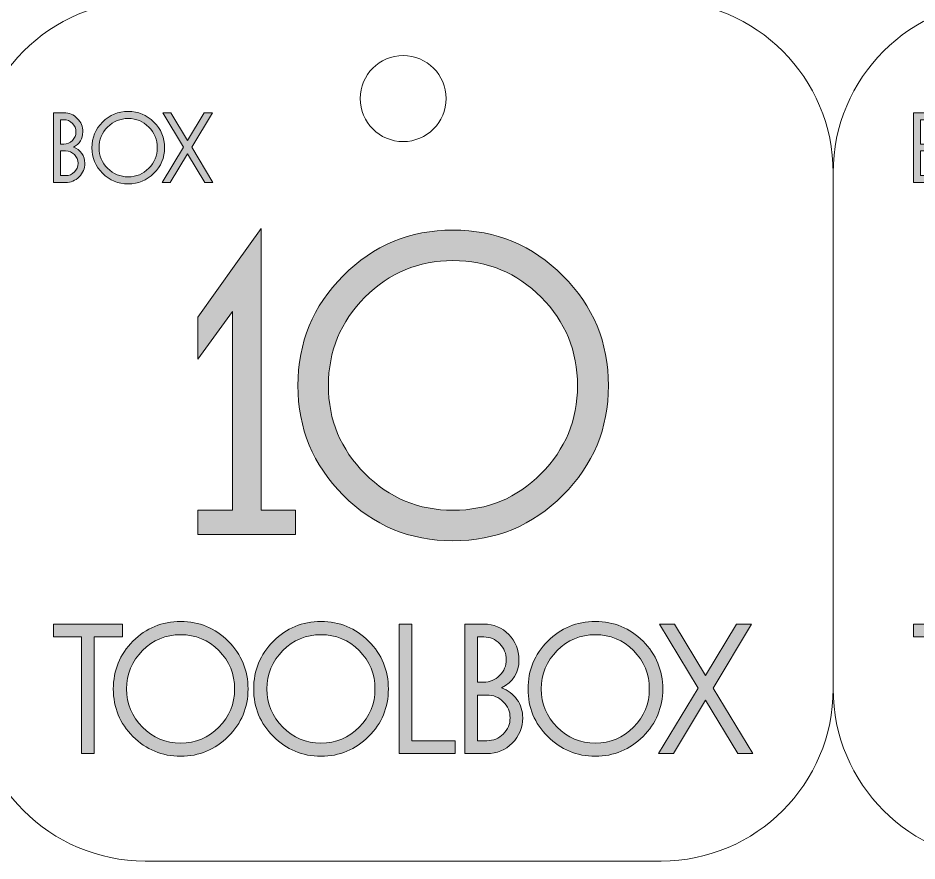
# Model space of a CAD drawing. Header units: inches. Extents: x 30 to 444, y 589 to 771.
# Drawn here: x 132.6 to 184.8, y 671 to 720 of the extents above; entities that cross this region are included whole.
import ezdxf

# ---------------------------------------------------------------- set-up
doc = ezdxf.new("R2010")
doc.units = ezdxf.units.IN
doc.header["$MEASUREMENT"] = 0
doc.layers.add('Default', color=7, linetype='Continuous')

# ---------------------------------------------------------------- blocks, each defined once
blk = doc.blocks.new('block 6')
at = {"layer": 'Default'}
h = blk.add_hatch(color=7, dxfattribs=at)
h.dxf.hatch_style = 2
h.paths.add_polyline_path([(148.713, 691.416), (146.706, 691.416), (146.706, 707.372), (146.7, 707.364), (146.7, 707.786), (145.228, 705.735), (143.036, 702.618), (143.03, 700.182), (145.044, 702.958), (145.044, 691.416), (143.03, 691.416), (143.03, 689.989), (145.044, 689.989), (145.044, 689.985), (146.706, 689.985), (146.706, 689.989), (148.713, 689.989)])
h = blk.add_hatch(color=7, dxfattribs=at)
h.dxf.hatch_style = 2
edge = h.paths.add_edge_path()
edge.add_spline(control_points=[(166.899, 698.645), (166.899, 696.164), (166.017, 694.041), (164.254, 692.277), (162.49, 690.513), (160.358, 689.631), (157.861, 689.631), (155.362, 689.631), (153.235, 690.513), (151.48, 692.277), (149.724, 694.041), (148.847, 696.164), (148.847, 698.645), (148.847, 701.144), (149.724, 703.274), (151.48, 705.038), (153.235, 706.802), (155.362, 707.685), (157.861, 707.685), (160.358, 707.685), (162.49, 706.802), (164.254, 705.038), (166.017, 703.274), (166.899, 701.144), (166.899, 698.645)], knot_values=[0, 0, 0, 0, 1, 1, 1, 2, 2, 2, 3, 3, 3, 4, 4, 4, 5, 5, 5, 6, 6, 6, 7, 7, 7, 8, 8, 8, 8], degree=3, periodic=1)
edge = h.paths.add_edge_path()
edge.add_spline(control_points=[(165.102, 698.645), (165.102, 700.654), (164.397, 702.367), (162.987, 703.785), (161.578, 705.203), (159.869, 705.912), (157.861, 705.912), (155.868, 705.912), (154.164, 705.203), (152.746, 703.785), (151.328, 702.367), (150.619, 700.654), (150.619, 698.645), (150.619, 696.654), (151.328, 694.949), (152.746, 693.531), (154.164, 692.112), (155.868, 691.403), (157.861, 691.403), (159.869, 691.403), (161.578, 692.112), (162.987, 693.531), (164.397, 694.949), (165.102, 696.654), (165.102, 698.645)], knot_values=[0, 0, 0, 0, 1, 1, 1, 2, 2, 2, 3, 3, 3, 4, 4, 4, 5, 5, 5, 6, 6, 6, 7, 7, 7, 8, 8, 8, 8], degree=3, periodic=1)
at = {"layer": 'Default', "lineweight": 0}
blk.add_lwpolyline([(148.713, 691.416), (146.706, 691.416), (146.706, 707.372), (146.7, 707.364), (146.7, 707.786), (145.228, 705.735), (143.036, 702.618), (143.03, 700.182), (145.044, 702.958), (145.044, 691.416), (143.03, 691.416), (143.03, 689.989), (145.044, 689.989), (145.044, 689.985), (146.706, 689.985), (146.706, 689.989), (148.713, 689.989), (148.713, 691.416)], dxfattribs=at)
for points in [[(166.899, 698.645), (166.899, 696.164), (166.017, 694.041), (164.254, 692.277), (162.49, 690.513), (160.358, 689.631), (157.861, 689.631), (155.362, 689.631), (153.235, 690.513), (151.48, 692.277), (149.724, 694.041), (148.847, 696.164), (148.847, 698.645), (148.847, 701.144), (149.724, 703.274), (151.48, 705.038), (153.235, 706.802), (155.362, 707.685), (157.861, 707.685), (160.358, 707.685), (162.49, 706.802), (164.254, 705.038), (166.017, 703.274), (166.899, 701.144), (166.899, 698.645)], [(165.102, 698.645), (165.102, 700.654), (164.397, 702.367), (162.987, 703.785), (161.578, 705.203), (159.869, 705.912), (157.861, 705.912), (155.868, 705.912), (154.164, 705.203), (152.746, 703.785), (151.328, 702.367), (150.619, 700.654), (150.619, 698.645), (150.619, 696.654), (151.328, 694.949), (152.746, 693.531), (154.164, 692.112), (155.868, 691.403), (157.861, 691.403), (159.869, 691.403), (161.578, 692.112), (162.987, 693.531), (164.397, 694.949), (165.102, 696.654), (165.102, 698.645)]]:
    blk.add_open_spline(points, degree=3, knots=[0, 0, 0, 0, 1, 1, 1, 2, 2, 2, 3, 3, 3, 4, 4, 4, 5, 5, 5, 6, 6, 6, 7, 7, 7, 8, 8, 8, 8], dxfattribs=at)
blk = doc.blocks.new('block 26')
at = {"layer": 'Default'}
h = blk.add_hatch(color=7, dxfattribs=at)
h.dxf.hatch_style = 2
edge = h.paths.add_edge_path()
edge.add_spline(control_points=[(141.091, 712.475), (141.091, 711.895), (140.885, 711.399), (140.473, 710.987), (140.061, 710.575), (139.563, 710.369), (138.979, 710.369), (138.396, 710.369), (137.899, 710.575), (137.489, 710.987), (137.078, 711.399), (136.873, 711.895), (136.873, 712.475), (136.873, 713.059), (137.078, 713.557), (137.489, 713.969), (137.899, 714.381), (138.396, 714.587), (138.979, 714.587), (139.563, 714.587), (140.061, 714.381), (140.473, 713.969), (140.885, 713.557), (141.091, 713.059), (141.091, 712.475)], knot_values=[0, 0, 0, 0, 1, 1, 1, 2, 2, 2, 3, 3, 3, 4, 4, 4, 5, 5, 5, 6, 6, 6, 7, 7, 7, 8, 8, 8, 8], degree=3, periodic=1)
edge = h.paths.add_edge_path()
edge.add_spline(control_points=[(140.671, 712.475), (140.671, 712.944), (140.506, 713.345), (140.177, 713.676), (139.848, 714.007), (139.448, 714.173), (138.979, 714.173), (138.514, 714.173), (138.116, 714.007), (137.784, 713.676), (137.453, 713.345), (137.287, 712.944), (137.287, 712.475), (137.287, 712.01), (137.453, 711.611), (137.784, 711.28), (138.116, 710.949), (138.514, 710.783), (138.979, 710.783), (139.448, 710.783), (139.848, 710.949), (140.177, 711.28), (140.506, 711.611), (140.671, 712.01), (140.671, 712.475)], knot_values=[0, 0, 0, 0, 1, 1, 1, 2, 2, 2, 3, 3, 3, 4, 4, 4, 5, 5, 5, 6, 6, 6, 7, 7, 7, 8, 8, 8, 8], degree=3, periodic=1)
h = blk.add_hatch(color=7, dxfattribs=at)
h.dxf.hatch_style = 2
edge = h.paths.add_edge_path()
edge.add_spline(control_points=[(136.458, 711.57), (136.458, 711.262), (136.349, 710.999), (136.13, 710.78), (135.911, 710.561), (135.648, 710.452), (135.341, 710.452), (135.341, 710.452), (134.643, 710.452), (134.643, 710.452), (134.643, 710.452), (134.643, 714.504), (134.643, 714.504), (134.643, 714.504), (135.246, 714.504), (135.246, 714.504), (135.55, 714.504), (135.808, 714.396), (136.021, 714.179), (136.234, 713.962), (136.34, 713.7), (136.34, 713.392), (136.34, 712.986), (136.157, 712.692), (135.79, 712.51), (135.995, 712.436), (136.158, 712.314), (136.278, 712.147), (136.398, 711.979), (136.458, 711.787), (136.458, 711.57)], knot_values=[0, 0, 0, 0, 1, 1, 1, 2, 2, 2, 3, 3, 3, 4, 4, 4, 5, 5, 5, 6, 6, 6, 7, 7, 7, 8, 8, 8, 9, 9, 9, 10, 10, 10, 10], degree=3, periodic=1)
edge = h.paths.add_edge_path()
edge.add_spline(control_points=[(135.944, 713.392), (135.944, 713.585), (135.875, 713.752), (135.737, 713.892), (135.599, 714.032), (135.434, 714.102), (135.243, 714.102), (135.243, 714.102), (135.039, 714.102), (135.039, 714.102), (135.039, 714.102), (135.039, 712.688), (135.039, 712.688), (135.039, 712.688), (135.231, 712.688), (135.231, 712.688), (135.426, 712.688), (135.594, 712.757), (135.734, 712.895), (135.874, 713.033), (135.944, 713.199), (135.944, 713.392)], knot_values=[0, 0, 0, 0, 1, 1, 1, 2, 2, 2, 3, 3, 3, 4, 4, 4, 5, 5, 5, 6, 6, 6, 7, 7, 7, 7], degree=3, periodic=1)
edge = h.paths.add_edge_path()
edge.add_spline(control_points=[(136.062, 711.57), (136.062, 711.767), (135.991, 711.936), (135.85, 712.076), (135.708, 712.216), (135.537, 712.286), (135.338, 712.286), (135.338, 712.286), (135.039, 712.286), (135.039, 712.286), (135.039, 712.286), (135.039, 710.854), (135.039, 710.854), (135.039, 710.854), (135.338, 710.854), (135.338, 710.854), (135.537, 710.854), (135.708, 710.924), (135.85, 711.064), (135.991, 711.204), (136.062, 711.373), (136.062, 711.57)], knot_values=[0, 0, 0, 0, 1, 1, 1, 2, 2, 2, 3, 3, 3, 4, 4, 4, 5, 5, 5, 6, 6, 6, 7, 7, 7, 7], degree=3, periodic=1)
h = blk.add_hatch(color=7, dxfattribs=at)
h.dxf.hatch_style = 2
h.paths.add_polyline_path([(143.907, 710.452), (143.437, 710.452), (142.434, 712.122), (141.425, 710.452), (140.955, 710.452), (142.2, 712.499), (140.988, 714.504), (141.458, 714.504), (142.431, 712.894), (143.404, 714.504), (143.874, 714.504), (142.669, 712.499)])
at = {"layer": 'Default', "color": 7, "lineweight": 5}
blk.add_lwpolyline([(143.907, 710.452), (143.437, 710.452), (142.434, 712.122), (141.425, 710.452), (140.955, 710.452), (142.2, 712.499), (140.988, 714.504), (141.458, 714.504), (142.431, 712.894), (143.404, 714.504), (143.874, 714.504), (142.669, 712.499), (143.907, 710.452)], dxfattribs=at)
for points, knots in [([(141.091, 712.475), (141.091, 711.895), (140.885, 711.399), (140.473, 710.987), (140.061, 710.575), (139.563, 710.369), (138.979, 710.369), (138.396, 710.369), (137.899, 710.575), (137.489, 710.987), (137.078, 711.399), (136.873, 711.895), (136.873, 712.475), (136.873, 713.059), (137.078, 713.557), (137.489, 713.969), (137.899, 714.381), (138.396, 714.587), (138.979, 714.587), (139.563, 714.587), (140.061, 714.381), (140.473, 713.969), (140.885, 713.557), (141.091, 713.059), (141.091, 712.475)], [0, 0, 0, 0, 1, 1, 1, 2, 2, 2, 3, 3, 3, 4, 4, 4, 5, 5, 5, 6, 6, 6, 7, 7, 7, 8, 8, 8, 8]), ([(136.458, 711.57), (136.458, 711.262), (136.349, 710.999), (136.13, 710.78), (135.911, 710.561), (135.648, 710.452), (135.341, 710.452), (135.341, 710.452), (134.643, 710.452), (134.643, 710.452), (134.643, 710.452), (134.643, 714.504), (134.643, 714.504), (134.643, 714.504), (135.246, 714.504), (135.246, 714.504), (135.55, 714.504), (135.808, 714.396), (136.021, 714.179), (136.234, 713.962), (136.34, 713.7), (136.34, 713.392), (136.34, 712.986), (136.157, 712.692), (135.79, 712.51), (135.995, 712.436), (136.158, 712.314), (136.278, 712.147), (136.398, 711.979), (136.458, 711.787), (136.458, 711.57)], [0, 0, 0, 0, 1, 1, 1, 2, 2, 2, 3, 3, 3, 4, 4, 4, 5, 5, 5, 6, 6, 6, 7, 7, 7, 8, 8, 8, 9, 9, 9, 10, 10, 10, 10]), ([(135.944, 713.392), (135.944, 713.585), (135.875, 713.752), (135.737, 713.892), (135.599, 714.032), (135.434, 714.102), (135.243, 714.102), (135.243, 714.102), (135.039, 714.102), (135.039, 714.102), (135.039, 714.102), (135.039, 712.688), (135.039, 712.688), (135.039, 712.688), (135.231, 712.688), (135.231, 712.688), (135.426, 712.688), (135.594, 712.757), (135.734, 712.895), (135.874, 713.033), (135.944, 713.199), (135.944, 713.392)], [0, 0, 0, 0, 1, 1, 1, 2, 2, 2, 3, 3, 3, 4, 4, 4, 5, 5, 5, 6, 6, 6, 7, 7, 7, 7]), ([(140.671, 712.475), (140.671, 712.944), (140.506, 713.345), (140.177, 713.676), (139.848, 714.007), (139.448, 714.173), (138.979, 714.173), (138.514, 714.173), (138.116, 714.007), (137.784, 713.676), (137.453, 713.345), (137.287, 712.944), (137.287, 712.475), (137.287, 712.01), (137.453, 711.611), (137.784, 711.28), (138.116, 710.949), (138.514, 710.783), (138.979, 710.783), (139.448, 710.783), (139.848, 710.949), (140.177, 711.28), (140.506, 711.611), (140.671, 712.01), (140.671, 712.475)], [0, 0, 0, 0, 1, 1, 1, 2, 2, 2, 3, 3, 3, 4, 4, 4, 5, 5, 5, 6, 6, 6, 7, 7, 7, 8, 8, 8, 8]), ([(136.062, 711.57), (136.062, 711.767), (135.991, 711.936), (135.85, 712.076), (135.708, 712.216), (135.537, 712.286), (135.338, 712.286), (135.338, 712.286), (135.039, 712.286), (135.039, 712.286), (135.039, 712.286), (135.039, 710.854), (135.039, 710.854), (135.039, 710.854), (135.338, 710.854), (135.338, 710.854), (135.537, 710.854), (135.708, 710.924), (135.85, 711.064), (135.991, 711.204), (136.062, 711.373), (136.062, 711.57)], [0, 0, 0, 0, 1, 1, 1, 2, 2, 2, 3, 3, 3, 4, 4, 4, 5, 5, 5, 6, 6, 6, 7, 7, 7, 7])]:
    blk.add_open_spline(points, degree=3, knots=knots, dxfattribs=at)
blk = doc.blocks.new('block 27')
at = {"layer": 'Default', "color": 240, "lineweight": 9}
blk.add_open_spline([(139.965, 671.016), (139.965, 671.016), (169.965, 671.016), (169.965, 671.016), (175.487, 671.016), (179.965, 675.493), (179.965, 681.016), (179.965, 681.016), (179.965, 711.016), (179.965, 711.016), (179.965, 716.539), (175.487, 721.016), (169.965, 721.016), (169.965, 721.016), (139.965, 721.016), (139.965, 721.016), (134.442, 721.016), (129.965, 716.539), (129.965, 711.016), (129.965, 711.016), (129.965, 681.016), (129.965, 681.016), (129.965, 675.493), (134.442, 671.016), (139.965, 671.016)], degree=3, knots=[0, 0, 0, 0, 1, 1, 1, 2, 2, 2, 3, 3, 3, 4, 4, 4, 5, 5, 5, 6, 6, 6, 7, 7, 7, 8, 8, 8, 8], dxfattribs=at)
blk = doc.blocks.new('block 28')
at = {"layer": 'Default', "color": 240, "lineweight": 9}
blk.add_open_spline([(152.465, 715.333), (152.465, 716.713), (153.584, 717.833), (154.965, 717.833), (156.345, 717.833), (157.465, 716.713), (157.465, 715.333), (157.465, 713.952), (156.345, 712.833), (154.965, 712.833), (153.584, 712.833), (152.465, 713.952), (152.465, 715.333), (152.465, 715.333), (152.465, 715.333), (152.465, 715.333)], degree=3, knots=[0, 0, 0, 0, 1, 1, 1, 2, 2, 2, 3, 3, 3, 4, 4, 4, 5, 5, 5, 5], dxfattribs=at)
blk = doc.blocks.new('block 29')
at = {"layer": 'Default'}
h = blk.add_hatch(color=7, dxfattribs=at)
h.dxf.hatch_style = 2
h.paths.add_polyline_path([(138.641, 684.037), (137.004, 684.037), (137.004, 677.259), (136.268, 677.259), (136.268, 684.037), (134.643, 684.037), (134.643, 684.784), (138.641, 684.784)])
h = blk.add_hatch(color=7, dxfattribs=at)
h.dxf.hatch_style = 2
edge = h.paths.add_edge_path()
edge.add_spline(control_points=[(145.946, 681.016), (145.946, 679.94), (145.563, 679.019), (144.798, 678.253), (144.033, 677.488), (143.108, 677.105), (142.024, 677.105), (140.941, 677.105), (140.017, 677.488), (139.256, 678.253), (138.494, 679.019), (138.114, 679.94), (138.114, 681.016), (138.114, 682.1), (138.494, 683.024), (139.256, 683.79), (140.017, 684.555), (140.941, 684.938), (142.024, 684.938), (143.108, 684.938), (144.033, 684.555), (144.798, 683.79), (145.563, 683.024), (145.946, 682.1), (145.946, 681.016)], knot_values=[0, 0, 0, 0, 1, 1, 1, 2, 2, 2, 3, 3, 3, 4, 4, 4, 5, 5, 5, 6, 6, 6, 7, 7, 7, 8, 8, 8, 8], degree=3, periodic=1)
edge = h.paths.add_edge_path()
edge.add_spline(control_points=[(145.166, 681.016), (145.166, 681.888), (144.86, 682.631), (144.249, 683.246), (143.637, 683.861), (142.896, 684.169), (142.024, 684.169), (141.16, 684.169), (140.421, 683.861), (139.805, 683.246), (139.19, 682.631), (138.883, 681.888), (138.883, 681.016), (138.883, 680.152), (139.19, 679.412), (139.805, 678.797), (140.421, 678.182), (141.16, 677.874), (142.024, 677.874), (142.896, 677.874), (143.637, 678.182), (144.249, 678.797), (144.86, 679.412), (145.166, 680.152), (145.166, 681.016)], knot_values=[0, 0, 0, 0, 1, 1, 1, 2, 2, 2, 3, 3, 3, 4, 4, 4, 5, 5, 5, 6, 6, 6, 7, 7, 7, 8, 8, 8, 8], degree=3, periodic=1)
h = blk.add_hatch(color=7, dxfattribs=at)
h.dxf.hatch_style = 2
edge = h.paths.add_edge_path()
edge.add_spline(control_points=[(154.107, 681.016), (154.107, 679.94), (153.725, 679.019), (152.959, 678.253), (152.194, 677.488), (151.269, 677.105), (150.186, 677.105), (149.102, 677.105), (148.179, 677.488), (147.418, 678.253), (146.656, 679.019), (146.275, 679.94), (146.275, 681.016), (146.275, 682.1), (146.656, 683.024), (147.418, 683.79), (148.179, 684.555), (149.102, 684.938), (150.186, 684.938), (151.269, 684.938), (152.194, 684.555), (152.959, 683.79), (153.725, 683.024), (154.107, 682.1), (154.107, 681.016)], knot_values=[0, 0, 0, 0, 1, 1, 1, 2, 2, 2, 3, 3, 3, 4, 4, 4, 5, 5, 5, 6, 6, 6, 7, 7, 7, 8, 8, 8, 8], degree=3, periodic=1)
edge = h.paths.add_edge_path()
edge.add_spline(control_points=[(153.327, 681.016), (153.327, 681.888), (153.022, 682.631), (152.41, 683.246), (151.799, 683.861), (151.057, 684.169), (150.186, 684.169), (149.321, 684.169), (148.582, 683.861), (147.967, 683.246), (147.352, 682.631), (147.044, 681.888), (147.044, 681.016), (147.044, 680.152), (147.352, 679.412), (147.967, 678.797), (148.582, 678.182), (149.321, 677.874), (150.186, 677.874), (151.057, 677.874), (151.799, 678.182), (152.41, 678.797), (153.022, 679.412), (153.327, 680.152), (153.327, 681.016)], knot_values=[0, 0, 0, 0, 1, 1, 1, 2, 2, 2, 3, 3, 3, 4, 4, 4, 5, 5, 5, 6, 6, 6, 7, 7, 7, 8, 8, 8, 8], degree=3, periodic=1)
h = blk.add_hatch(color=7, dxfattribs=at)
h.dxf.hatch_style = 2
h.paths.add_polyline_path([(157.996, 677.259), (154.733, 677.259), (154.733, 684.784), (155.469, 684.784), (155.469, 678.006), (157.996, 678.006)])
h = blk.add_hatch(color=7, dxfattribs=at)
h.dxf.hatch_style = 2
edge = h.paths.add_edge_path()
edge.add_spline(control_points=[(161.917, 679.335), (161.917, 678.764), (161.714, 678.275), (161.308, 677.869), (160.901, 677.463), (160.413, 677.259), (159.842, 677.259), (159.842, 677.259), (158.545, 677.259), (158.545, 677.259), (158.545, 677.259), (158.545, 684.784), (158.545, 684.784), (158.545, 684.784), (159.665, 684.784), (159.665, 684.784), (160.23, 684.784), (160.709, 684.583), (161.105, 684.18), (161.5, 683.777), (161.698, 683.29), (161.698, 682.719), (161.698, 681.965), (161.357, 681.419), (160.676, 681.082), (161.057, 680.943), (161.359, 680.718), (161.583, 680.406), (161.806, 680.095), (161.917, 679.738), (161.917, 679.335)], knot_values=[0, 0, 0, 0, 1, 1, 1, 2, 2, 2, 3, 3, 3, 4, 4, 4, 5, 5, 5, 6, 6, 6, 7, 7, 7, 8, 8, 8, 9, 9, 9, 10, 10, 10, 10], degree=3, periodic=1)
edge = h.paths.add_edge_path()
edge.add_spline(control_points=[(160.962, 682.719), (160.962, 683.078), (160.834, 683.387), (160.578, 683.647), (160.322, 683.907), (160.016, 684.037), (159.66, 684.037), (159.66, 684.037), (159.281, 684.037), (159.281, 684.037), (159.281, 684.037), (159.281, 681.412), (159.281, 681.412), (159.281, 681.412), (159.637, 681.412), (159.637, 681.412), (160.001, 681.412), (160.313, 681.54), (160.572, 681.796), (160.832, 682.052), (160.962, 682.36), (160.962, 682.719)], knot_values=[0, 0, 0, 0, 1, 1, 1, 2, 2, 2, 3, 3, 3, 4, 4, 4, 5, 5, 5, 6, 6, 6, 7, 7, 7, 7], degree=3, periodic=1)
edge = h.paths.add_edge_path()
edge.add_spline(control_points=[(161.182, 679.335), (161.182, 679.702), (161.05, 680.014), (160.787, 680.275), (160.524, 680.534), (160.207, 680.665), (159.837, 680.665), (159.837, 680.665), (159.281, 680.665), (159.281, 680.665), (159.281, 680.665), (159.281, 678.006), (159.281, 678.006), (159.281, 678.006), (159.837, 678.006), (159.837, 678.006), (160.207, 678.006), (160.524, 678.136), (160.787, 678.396), (161.05, 678.656), (161.182, 678.969), (161.182, 679.335)], knot_values=[0, 0, 0, 0, 1, 1, 1, 2, 2, 2, 3, 3, 3, 4, 4, 4, 5, 5, 5, 6, 6, 6, 7, 7, 7, 7], degree=3, periodic=1)
h = blk.add_hatch(color=7, dxfattribs=at)
h.dxf.hatch_style = 2
edge = h.paths.add_edge_path()
edge.add_spline(control_points=[(170.057, 681.016), (170.057, 679.94), (169.675, 679.019), (168.909, 678.253), (168.144, 677.488), (167.219, 677.105), (166.136, 677.105), (165.052, 677.105), (164.129, 677.488), (163.368, 678.253), (162.606, 679.019), (162.225, 679.94), (162.225, 681.016), (162.225, 682.1), (162.606, 683.024), (163.368, 683.79), (164.129, 684.555), (165.052, 684.938), (166.136, 684.938), (167.219, 684.938), (168.144, 684.555), (168.909, 683.79), (169.675, 683.024), (170.057, 682.1), (170.057, 681.016)], knot_values=[0, 0, 0, 0, 1, 1, 1, 2, 2, 2, 3, 3, 3, 4, 4, 4, 5, 5, 5, 6, 6, 6, 7, 7, 7, 8, 8, 8, 8], degree=3, periodic=1)
edge = h.paths.add_edge_path()
edge.add_spline(control_points=[(169.277, 681.016), (169.277, 681.888), (168.972, 682.631), (168.36, 683.246), (167.749, 683.861), (167.007, 684.169), (166.136, 684.169), (165.271, 684.169), (164.532, 683.861), (163.917, 683.246), (163.302, 682.631), (162.994, 681.888), (162.994, 681.016), (162.994, 680.152), (163.302, 679.412), (163.917, 678.797), (164.532, 678.182), (165.271, 677.874), (166.136, 677.874), (167.007, 677.874), (167.749, 678.182), (168.36, 678.797), (168.972, 679.412), (169.277, 680.152), (169.277, 681.016)], knot_values=[0, 0, 0, 0, 1, 1, 1, 2, 2, 2, 3, 3, 3, 4, 4, 4, 5, 5, 5, 6, 6, 6, 7, 7, 7, 8, 8, 8, 8], degree=3, periodic=1)
h = blk.add_hatch(color=7, dxfattribs=at)
h.dxf.hatch_style = 2
h.paths.add_polyline_path([(175.287, 677.259), (174.414, 677.259), (172.552, 680.36), (170.677, 677.259), (169.805, 677.259), (172.116, 681.061), (169.866, 684.784), (170.739, 684.784), (172.546, 681.794), (174.353, 684.784), (175.225, 684.784), (172.988, 681.061)])
at = {"layer": 'Default', "color": 7, "lineweight": 5}
for points in [[(138.641, 684.037), (137.004, 684.037), (137.004, 677.259), (136.268, 677.259), (136.268, 684.037), (134.643, 684.037), (134.643, 684.784), (138.641, 684.784), (138.641, 684.037)], [(157.996, 677.259), (154.733, 677.259), (154.733, 684.784), (155.469, 684.784), (155.469, 678.006), (157.996, 678.006), (157.996, 677.259)], [(175.287, 677.259), (174.414, 677.259), (172.552, 680.36), (170.677, 677.259), (169.805, 677.259), (172.116, 681.061), (169.866, 684.784), (170.739, 684.784), (172.546, 681.794), (174.353, 684.784), (175.225, 684.784), (172.988, 681.061), (175.287, 677.259)]]:
    blk.add_lwpolyline(points, dxfattribs=at)
for points, knots in [([(145.946, 681.016), (145.946, 679.94), (145.563, 679.019), (144.798, 678.253), (144.033, 677.488), (143.108, 677.105), (142.024, 677.105), (140.941, 677.105), (140.017, 677.488), (139.256, 678.253), (138.494, 679.019), (138.114, 679.94), (138.114, 681.016), (138.114, 682.1), (138.494, 683.024), (139.256, 683.79), (140.017, 684.555), (140.941, 684.938), (142.024, 684.938), (143.108, 684.938), (144.033, 684.555), (144.798, 683.79), (145.563, 683.024), (145.946, 682.1), (145.946, 681.016)], [0, 0, 0, 0, 1, 1, 1, 2, 2, 2, 3, 3, 3, 4, 4, 4, 5, 5, 5, 6, 6, 6, 7, 7, 7, 8, 8, 8, 8]), ([(154.107, 681.016), (154.107, 679.94), (153.725, 679.019), (152.959, 678.253), (152.194, 677.488), (151.269, 677.105), (150.186, 677.105), (149.102, 677.105), (148.179, 677.488), (147.418, 678.253), (146.656, 679.019), (146.275, 679.94), (146.275, 681.016), (146.275, 682.1), (146.656, 683.024), (147.418, 683.79), (148.179, 684.555), (149.102, 684.938), (150.186, 684.938), (151.269, 684.938), (152.194, 684.555), (152.959, 683.79), (153.725, 683.024), (154.107, 682.1), (154.107, 681.016)], [0, 0, 0, 0, 1, 1, 1, 2, 2, 2, 3, 3, 3, 4, 4, 4, 5, 5, 5, 6, 6, 6, 7, 7, 7, 8, 8, 8, 8]), ([(161.917, 679.335), (161.917, 678.764), (161.714, 678.275), (161.308, 677.869), (160.901, 677.463), (160.413, 677.259), (159.842, 677.259), (159.842, 677.259), (158.545, 677.259), (158.545, 677.259), (158.545, 677.259), (158.545, 684.784), (158.545, 684.784), (158.545, 684.784), (159.665, 684.784), (159.665, 684.784), (160.23, 684.784), (160.709, 684.583), (161.105, 684.18), (161.5, 683.777), (161.698, 683.29), (161.698, 682.719), (161.698, 681.965), (161.357, 681.419), (160.676, 681.082), (161.057, 680.943), (161.359, 680.718), (161.583, 680.406), (161.806, 680.095), (161.917, 679.738), (161.917, 679.335)], [0, 0, 0, 0, 1, 1, 1, 2, 2, 2, 3, 3, 3, 4, 4, 4, 5, 5, 5, 6, 6, 6, 7, 7, 7, 8, 8, 8, 9, 9, 9, 10, 10, 10, 10]), ([(170.057, 681.016), (170.057, 679.94), (169.675, 679.019), (168.909, 678.253), (168.144, 677.488), (167.219, 677.105), (166.136, 677.105), (165.052, 677.105), (164.129, 677.488), (163.368, 678.253), (162.606, 679.019), (162.225, 679.94), (162.225, 681.016), (162.225, 682.1), (162.606, 683.024), (163.368, 683.79), (164.129, 684.555), (165.052, 684.938), (166.136, 684.938), (167.219, 684.938), (168.144, 684.555), (168.909, 683.79), (169.675, 683.024), (170.057, 682.1), (170.057, 681.016)], [0, 0, 0, 0, 1, 1, 1, 2, 2, 2, 3, 3, 3, 4, 4, 4, 5, 5, 5, 6, 6, 6, 7, 7, 7, 8, 8, 8, 8]), ([(145.166, 681.016), (145.166, 681.888), (144.86, 682.631), (144.249, 683.246), (143.637, 683.861), (142.896, 684.169), (142.024, 684.169), (141.16, 684.169), (140.421, 683.861), (139.805, 683.246), (139.19, 682.631), (138.883, 681.888), (138.883, 681.016), (138.883, 680.152), (139.19, 679.412), (139.805, 678.797), (140.421, 678.182), (141.16, 677.874), (142.024, 677.874), (142.896, 677.874), (143.637, 678.182), (144.249, 678.797), (144.86, 679.412), (145.166, 680.152), (145.166, 681.016)], [0, 0, 0, 0, 1, 1, 1, 2, 2, 2, 3, 3, 3, 4, 4, 4, 5, 5, 5, 6, 6, 6, 7, 7, 7, 8, 8, 8, 8]), ([(153.327, 681.016), (153.327, 681.888), (153.022, 682.631), (152.41, 683.246), (151.799, 683.861), (151.057, 684.169), (150.186, 684.169), (149.321, 684.169), (148.582, 683.861), (147.967, 683.246), (147.352, 682.631), (147.044, 681.888), (147.044, 681.016), (147.044, 680.152), (147.352, 679.412), (147.967, 678.797), (148.582, 678.182), (149.321, 677.874), (150.186, 677.874), (151.057, 677.874), (151.799, 678.182), (152.41, 678.797), (153.022, 679.412), (153.327, 680.152), (153.327, 681.016)], [0, 0, 0, 0, 1, 1, 1, 2, 2, 2, 3, 3, 3, 4, 4, 4, 5, 5, 5, 6, 6, 6, 7, 7, 7, 8, 8, 8, 8]), ([(160.962, 682.719), (160.962, 683.078), (160.834, 683.387), (160.578, 683.647), (160.322, 683.907), (160.016, 684.037), (159.66, 684.037), (159.66, 684.037), (159.281, 684.037), (159.281, 684.037), (159.281, 684.037), (159.281, 681.412), (159.281, 681.412), (159.281, 681.412), (159.637, 681.412), (159.637, 681.412), (160.001, 681.412), (160.313, 681.54), (160.572, 681.796), (160.832, 682.052), (160.962, 682.36), (160.962, 682.719)], [0, 0, 0, 0, 1, 1, 1, 2, 2, 2, 3, 3, 3, 4, 4, 4, 5, 5, 5, 6, 6, 6, 7, 7, 7, 7]), ([(169.277, 681.016), (169.277, 681.888), (168.972, 682.631), (168.36, 683.246), (167.749, 683.861), (167.007, 684.169), (166.136, 684.169), (165.271, 684.169), (164.532, 683.861), (163.917, 683.246), (163.302, 682.631), (162.994, 681.888), (162.994, 681.016), (162.994, 680.152), (163.302, 679.412), (163.917, 678.797), (164.532, 678.182), (165.271, 677.874), (166.136, 677.874), (167.007, 677.874), (167.749, 678.182), (168.36, 678.797), (168.972, 679.412), (169.277, 680.152), (169.277, 681.016)], [0, 0, 0, 0, 1, 1, 1, 2, 2, 2, 3, 3, 3, 4, 4, 4, 5, 5, 5, 6, 6, 6, 7, 7, 7, 8, 8, 8, 8]), ([(161.182, 679.335), (161.182, 679.702), (161.05, 680.014), (160.787, 680.275), (160.524, 680.534), (160.207, 680.665), (159.837, 680.665), (159.837, 680.665), (159.281, 680.665), (159.281, 680.665), (159.281, 680.665), (159.281, 678.006), (159.281, 678.006), (159.281, 678.006), (159.837, 678.006), (159.837, 678.006), (160.207, 678.006), (160.524, 678.136), (160.787, 678.396), (161.05, 678.656), (161.182, 678.969), (161.182, 679.335)], [0, 0, 0, 0, 1, 1, 1, 2, 2, 2, 3, 3, 3, 4, 4, 4, 5, 5, 5, 6, 6, 6, 7, 7, 7, 7])]:
    blk.add_open_spline(points, degree=3, knots=knots, dxfattribs=at)
blk = doc.blocks.new('block 31')
at = {"layer": 'Default'}
h = blk.add_hatch(color=7, dxfattribs=at)
h.dxf.hatch_style = 2
h.paths.add_polyline_path([(203.689, 691.416), (201.681, 691.416), (201.681, 707.372), (201.675, 707.364), (201.675, 707.786), (200.203, 705.735), (198.011, 702.618), (198.005, 700.182), (200.019, 702.958), (200.019, 691.416), (198.005, 691.416), (198.005, 689.989), (200.019, 689.989), (200.019, 689.985), (201.681, 689.985), (201.681, 689.989), (203.689, 689.989)])
h = blk.add_hatch(color=7, dxfattribs=at)
h.dxf.hatch_style = 2
h.paths.add_polyline_path([(211.924, 691.416), (209.917, 691.416), (209.917, 707.372), (209.911, 707.364), (209.911, 707.786), (208.439, 705.735), (206.247, 702.618), (206.241, 700.182), (208.255, 702.958), (208.255, 691.416), (206.241, 691.416), (206.241, 689.989), (208.255, 689.989), (208.255, 689.985), (209.917, 689.985), (209.917, 689.989), (211.924, 689.989)])
at = {"layer": 'Default', "lineweight": 0}
for points in [[(203.689, 691.416), (201.681, 691.416), (201.681, 707.372), (201.675, 707.364), (201.675, 707.786), (200.203, 705.735), (198.011, 702.618), (198.005, 700.182), (200.019, 702.958), (200.019, 691.416), (198.005, 691.416), (198.005, 689.989), (200.019, 689.989), (200.019, 689.985), (201.681, 689.985), (201.681, 689.989), (203.689, 689.989), (203.689, 691.416)], [(211.924, 691.416), (209.917, 691.416), (209.917, 707.372), (209.911, 707.364), (209.911, 707.786), (208.439, 705.735), (206.247, 702.618), (206.241, 700.182), (208.255, 702.958), (208.255, 691.416), (206.241, 691.416), (206.241, 689.989), (208.255, 689.989), (208.255, 689.985), (209.917, 689.985), (209.917, 689.989), (211.924, 689.989), (211.924, 691.416)]]:
    blk.add_lwpolyline(points, dxfattribs=at)
blk = doc.blocks.new('block 32')
at = {"layer": 'Default'}
h = blk.add_hatch(color=7, dxfattribs=at)
h.dxf.hatch_style = 2
edge = h.paths.add_edge_path()
edge.add_spline(control_points=[(191.091, 712.475), (191.091, 711.895), (190.885, 711.399), (190.473, 710.987), (190.061, 710.575), (189.563, 710.369), (188.979, 710.369), (188.396, 710.369), (187.899, 710.575), (187.489, 710.987), (187.078, 711.399), (186.873, 711.895), (186.873, 712.475), (186.873, 713.059), (187.078, 713.557), (187.489, 713.969), (187.899, 714.381), (188.396, 714.587), (188.979, 714.587), (189.563, 714.587), (190.061, 714.381), (190.473, 713.969), (190.885, 713.557), (191.091, 713.059), (191.091, 712.475)], knot_values=[0, 0, 0, 0, 1, 1, 1, 2, 2, 2, 3, 3, 3, 4, 4, 4, 5, 5, 5, 6, 6, 6, 7, 7, 7, 8, 8, 8, 8], degree=3, periodic=1)
edge = h.paths.add_edge_path()
edge.add_spline(control_points=[(190.671, 712.475), (190.671, 712.944), (190.506, 713.345), (190.177, 713.676), (189.848, 714.007), (189.448, 714.173), (188.979, 714.173), (188.514, 714.173), (188.116, 714.007), (187.784, 713.676), (187.453, 713.345), (187.287, 712.944), (187.287, 712.475), (187.287, 712.01), (187.453, 711.611), (187.784, 711.28), (188.116, 710.949), (188.514, 710.783), (188.979, 710.783), (189.448, 710.783), (189.848, 710.949), (190.177, 711.28), (190.506, 711.611), (190.671, 712.01), (190.671, 712.475)], knot_values=[0, 0, 0, 0, 1, 1, 1, 2, 2, 2, 3, 3, 3, 4, 4, 4, 5, 5, 5, 6, 6, 6, 7, 7, 7, 8, 8, 8, 8], degree=3, periodic=1)
h = blk.add_hatch(color=7, dxfattribs=at)
h.dxf.hatch_style = 2
edge = h.paths.add_edge_path()
edge.add_spline(control_points=[(186.458, 711.57), (186.458, 711.262), (186.349, 710.999), (186.13, 710.78), (185.911, 710.561), (185.648, 710.452), (185.341, 710.452), (185.341, 710.452), (184.643, 710.452), (184.643, 710.452), (184.643, 710.452), (184.643, 714.504), (184.643, 714.504), (184.643, 714.504), (185.246, 714.504), (185.246, 714.504), (185.55, 714.504), (185.808, 714.396), (186.021, 714.179), (186.234, 713.962), (186.34, 713.7), (186.34, 713.392), (186.34, 712.986), (186.157, 712.692), (185.79, 712.51), (185.995, 712.436), (186.158, 712.314), (186.278, 712.147), (186.398, 711.979), (186.458, 711.787), (186.458, 711.57)], knot_values=[0, 0, 0, 0, 1, 1, 1, 2, 2, 2, 3, 3, 3, 4, 4, 4, 5, 5, 5, 6, 6, 6, 7, 7, 7, 8, 8, 8, 9, 9, 9, 10, 10, 10, 10], degree=3, periodic=1)
edge = h.paths.add_edge_path()
edge.add_spline(control_points=[(185.944, 713.392), (185.944, 713.585), (185.875, 713.752), (185.737, 713.892), (185.599, 714.032), (185.434, 714.102), (185.243, 714.102), (185.243, 714.102), (185.039, 714.102), (185.039, 714.102), (185.039, 714.102), (185.039, 712.688), (185.039, 712.688), (185.039, 712.688), (185.231, 712.688), (185.231, 712.688), (185.426, 712.688), (185.594, 712.757), (185.734, 712.895), (185.874, 713.033), (185.944, 713.199), (185.944, 713.392)], knot_values=[0, 0, 0, 0, 1, 1, 1, 2, 2, 2, 3, 3, 3, 4, 4, 4, 5, 5, 5, 6, 6, 6, 7, 7, 7, 7], degree=3, periodic=1)
edge = h.paths.add_edge_path()
edge.add_spline(control_points=[(186.062, 711.57), (186.062, 711.767), (185.991, 711.936), (185.85, 712.076), (185.708, 712.216), (185.537, 712.286), (185.338, 712.286), (185.338, 712.286), (185.039, 712.286), (185.039, 712.286), (185.039, 712.286), (185.039, 710.854), (185.039, 710.854), (185.039, 710.854), (185.338, 710.854), (185.338, 710.854), (185.537, 710.854), (185.708, 710.924), (185.85, 711.064), (185.991, 711.204), (186.062, 711.373), (186.062, 711.57)], knot_values=[0, 0, 0, 0, 1, 1, 1, 2, 2, 2, 3, 3, 3, 4, 4, 4, 5, 5, 5, 6, 6, 6, 7, 7, 7, 7], degree=3, periodic=1)
h = blk.add_hatch(color=7, dxfattribs=at)
h.dxf.hatch_style = 2
h.paths.add_polyline_path([(193.907, 710.452), (193.437, 710.452), (192.434, 712.122), (191.425, 710.452), (190.955, 710.452), (192.2, 712.499), (190.988, 714.504), (191.458, 714.504), (192.431, 712.894), (193.404, 714.504), (193.874, 714.504), (192.669, 712.499)])
at = {"layer": 'Default', "color": 7, "lineweight": 5}
blk.add_lwpolyline([(193.907, 710.452), (193.437, 710.452), (192.434, 712.122), (191.425, 710.452), (190.955, 710.452), (192.2, 712.499), (190.988, 714.504), (191.458, 714.504), (192.431, 712.894), (193.404, 714.504), (193.874, 714.504), (192.669, 712.499), (193.907, 710.452)], dxfattribs=at)
for points, knots in [([(191.091, 712.475), (191.091, 711.895), (190.885, 711.399), (190.473, 710.987), (190.061, 710.575), (189.563, 710.369), (188.979, 710.369), (188.396, 710.369), (187.899, 710.575), (187.489, 710.987), (187.078, 711.399), (186.873, 711.895), (186.873, 712.475), (186.873, 713.059), (187.078, 713.557), (187.489, 713.969), (187.899, 714.381), (188.396, 714.587), (188.979, 714.587), (189.563, 714.587), (190.061, 714.381), (190.473, 713.969), (190.885, 713.557), (191.091, 713.059), (191.091, 712.475)], [0, 0, 0, 0, 1, 1, 1, 2, 2, 2, 3, 3, 3, 4, 4, 4, 5, 5, 5, 6, 6, 6, 7, 7, 7, 8, 8, 8, 8]), ([(186.458, 711.57), (186.458, 711.262), (186.349, 710.999), (186.13, 710.78), (185.911, 710.561), (185.648, 710.452), (185.341, 710.452), (185.341, 710.452), (184.643, 710.452), (184.643, 710.452), (184.643, 710.452), (184.643, 714.504), (184.643, 714.504), (184.643, 714.504), (185.246, 714.504), (185.246, 714.504), (185.55, 714.504), (185.808, 714.396), (186.021, 714.179), (186.234, 713.962), (186.34, 713.7), (186.34, 713.392), (186.34, 712.986), (186.157, 712.692), (185.79, 712.51), (185.995, 712.436), (186.158, 712.314), (186.278, 712.147), (186.398, 711.979), (186.458, 711.787), (186.458, 711.57)], [0, 0, 0, 0, 1, 1, 1, 2, 2, 2, 3, 3, 3, 4, 4, 4, 5, 5, 5, 6, 6, 6, 7, 7, 7, 8, 8, 8, 9, 9, 9, 10, 10, 10, 10]), ([(185.944, 713.392), (185.944, 713.585), (185.875, 713.752), (185.737, 713.892), (185.599, 714.032), (185.434, 714.102), (185.243, 714.102), (185.243, 714.102), (185.039, 714.102), (185.039, 714.102), (185.039, 714.102), (185.039, 712.688), (185.039, 712.688), (185.039, 712.688), (185.231, 712.688), (185.231, 712.688), (185.426, 712.688), (185.594, 712.757), (185.734, 712.895), (185.874, 713.033), (185.944, 713.199), (185.944, 713.392)], [0, 0, 0, 0, 1, 1, 1, 2, 2, 2, 3, 3, 3, 4, 4, 4, 5, 5, 5, 6, 6, 6, 7, 7, 7, 7]), ([(190.671, 712.475), (190.671, 712.944), (190.506, 713.345), (190.177, 713.676), (189.848, 714.007), (189.448, 714.173), (188.979, 714.173), (188.514, 714.173), (188.116, 714.007), (187.784, 713.676), (187.453, 713.345), (187.287, 712.944), (187.287, 712.475), (187.287, 712.01), (187.453, 711.611), (187.784, 711.28), (188.116, 710.949), (188.514, 710.783), (188.979, 710.783), (189.448, 710.783), (189.848, 710.949), (190.177, 711.28), (190.506, 711.611), (190.671, 712.01), (190.671, 712.475)], [0, 0, 0, 0, 1, 1, 1, 2, 2, 2, 3, 3, 3, 4, 4, 4, 5, 5, 5, 6, 6, 6, 7, 7, 7, 8, 8, 8, 8]), ([(186.062, 711.57), (186.062, 711.767), (185.991, 711.936), (185.85, 712.076), (185.708, 712.216), (185.537, 712.286), (185.338, 712.286), (185.338, 712.286), (185.039, 712.286), (185.039, 712.286), (185.039, 712.286), (185.039, 710.854), (185.039, 710.854), (185.039, 710.854), (185.338, 710.854), (185.338, 710.854), (185.537, 710.854), (185.708, 710.924), (185.85, 711.064), (185.991, 711.204), (186.062, 711.373), (186.062, 711.57)], [0, 0, 0, 0, 1, 1, 1, 2, 2, 2, 3, 3, 3, 4, 4, 4, 5, 5, 5, 6, 6, 6, 7, 7, 7, 7])]:
    blk.add_open_spline(points, degree=3, knots=knots, dxfattribs=at)
blk = doc.blocks.new('block 33')
at = {"layer": 'Default', "color": 240, "lineweight": 9}
blk.add_open_spline([(189.965, 671.016), (189.965, 671.016), (219.965, 671.016), (219.965, 671.016), (225.487, 671.016), (229.965, 675.493), (229.965, 681.016), (229.965, 681.016), (229.965, 711.016), (229.965, 711.016), (229.965, 716.539), (225.487, 721.016), (219.965, 721.016), (219.965, 721.016), (189.965, 721.016), (189.965, 721.016), (184.442, 721.016), (179.965, 716.539), (179.965, 711.016), (179.965, 711.016), (179.965, 681.016), (179.965, 681.016), (179.965, 675.493), (184.442, 671.016), (189.965, 671.016)], degree=3, knots=[0, 0, 0, 0, 1, 1, 1, 2, 2, 2, 3, 3, 3, 4, 4, 4, 5, 5, 5, 6, 6, 6, 7, 7, 7, 8, 8, 8, 8], dxfattribs=at)
blk = doc.blocks.new('block 34')
at = {"layer": 'Default', "color": 240, "lineweight": 9}
blk.add_open_spline([(202.465, 715.333), (202.465, 716.713), (203.584, 717.833), (204.965, 717.833), (206.345, 717.833), (207.465, 716.713), (207.465, 715.333), (207.465, 713.952), (206.345, 712.833), (204.965, 712.833), (203.584, 712.833), (202.465, 713.952), (202.465, 715.333), (202.465, 715.333), (202.465, 715.333), (202.465, 715.333)], degree=3, knots=[0, 0, 0, 0, 1, 1, 1, 2, 2, 2, 3, 3, 3, 4, 4, 4, 5, 5, 5, 5], dxfattribs=at)
blk = doc.blocks.new('block 35')
at = {"layer": 'Default'}
h = blk.add_hatch(color=7, dxfattribs=at)
h.dxf.hatch_style = 2
h.paths.add_polyline_path([(188.641, 684.037), (187.004, 684.037), (187.004, 677.259), (186.268, 677.259), (186.268, 684.037), (184.643, 684.037), (184.643, 684.784), (188.641, 684.784)])
h = blk.add_hatch(color=7, dxfattribs=at)
h.dxf.hatch_style = 2
edge = h.paths.add_edge_path()
edge.add_spline(control_points=[(195.946, 681.016), (195.946, 679.94), (195.563, 679.019), (194.798, 678.253), (194.033, 677.488), (193.108, 677.105), (192.024, 677.105), (190.941, 677.105), (190.017, 677.488), (189.256, 678.253), (188.494, 679.019), (188.114, 679.94), (188.114, 681.016), (188.114, 682.1), (188.494, 683.024), (189.256, 683.79), (190.017, 684.555), (190.941, 684.938), (192.024, 684.938), (193.108, 684.938), (194.033, 684.555), (194.798, 683.79), (195.563, 683.024), (195.946, 682.1), (195.946, 681.016)], knot_values=[0, 0, 0, 0, 1, 1, 1, 2, 2, 2, 3, 3, 3, 4, 4, 4, 5, 5, 5, 6, 6, 6, 7, 7, 7, 8, 8, 8, 8], degree=3, periodic=1)
edge = h.paths.add_edge_path()
edge.add_spline(control_points=[(195.166, 681.016), (195.166, 681.888), (194.86, 682.631), (194.249, 683.246), (193.637, 683.861), (192.896, 684.169), (192.024, 684.169), (191.16, 684.169), (190.421, 683.861), (189.805, 683.246), (189.19, 682.631), (188.883, 681.888), (188.883, 681.016), (188.883, 680.152), (189.19, 679.412), (189.805, 678.797), (190.421, 678.182), (191.16, 677.874), (192.024, 677.874), (192.896, 677.874), (193.637, 678.182), (194.249, 678.797), (194.86, 679.412), (195.166, 680.152), (195.166, 681.016)], knot_values=[0, 0, 0, 0, 1, 1, 1, 2, 2, 2, 3, 3, 3, 4, 4, 4, 5, 5, 5, 6, 6, 6, 7, 7, 7, 8, 8, 8, 8], degree=3, periodic=1)
h = blk.add_hatch(color=7, dxfattribs=at)
h.dxf.hatch_style = 2
edge = h.paths.add_edge_path()
edge.add_spline(control_points=[(204.107, 681.016), (204.107, 679.94), (203.725, 679.019), (202.959, 678.253), (202.194, 677.488), (201.269, 677.105), (200.186, 677.105), (199.102, 677.105), (198.179, 677.488), (197.418, 678.253), (196.656, 679.019), (196.275, 679.94), (196.275, 681.016), (196.275, 682.1), (196.656, 683.024), (197.418, 683.79), (198.179, 684.555), (199.102, 684.938), (200.186, 684.938), (201.269, 684.938), (202.194, 684.555), (202.959, 683.79), (203.725, 683.024), (204.107, 682.1), (204.107, 681.016)], knot_values=[0, 0, 0, 0, 1, 1, 1, 2, 2, 2, 3, 3, 3, 4, 4, 4, 5, 5, 5, 6, 6, 6, 7, 7, 7, 8, 8, 8, 8], degree=3, periodic=1)
edge = h.paths.add_edge_path()
edge.add_spline(control_points=[(203.327, 681.016), (203.327, 681.888), (203.022, 682.631), (202.41, 683.246), (201.799, 683.861), (201.057, 684.169), (200.186, 684.169), (199.321, 684.169), (198.582, 683.861), (197.967, 683.246), (197.352, 682.631), (197.044, 681.888), (197.044, 681.016), (197.044, 680.152), (197.352, 679.412), (197.967, 678.797), (198.582, 678.182), (199.321, 677.874), (200.186, 677.874), (201.057, 677.874), (201.799, 678.182), (202.41, 678.797), (203.022, 679.412), (203.327, 680.152), (203.327, 681.016)], knot_values=[0, 0, 0, 0, 1, 1, 1, 2, 2, 2, 3, 3, 3, 4, 4, 4, 5, 5, 5, 6, 6, 6, 7, 7, 7, 8, 8, 8, 8], degree=3, periodic=1)
h = blk.add_hatch(color=7, dxfattribs=at)
h.dxf.hatch_style = 2
h.paths.add_polyline_path([(207.996, 677.259), (204.733, 677.259), (204.733, 684.784), (205.469, 684.784), (205.469, 678.006), (207.996, 678.006)])
h = blk.add_hatch(color=7, dxfattribs=at)
h.dxf.hatch_style = 2
edge = h.paths.add_edge_path()
edge.add_spline(control_points=[(211.917, 679.335), (211.917, 678.764), (211.714, 678.275), (211.308, 677.869), (210.901, 677.463), (210.413, 677.259), (209.842, 677.259), (209.842, 677.259), (208.545, 677.259), (208.545, 677.259), (208.545, 677.259), (208.545, 684.784), (208.545, 684.784), (208.545, 684.784), (209.665, 684.784), (209.665, 684.784), (210.23, 684.784), (210.709, 684.583), (211.105, 684.18), (211.5, 683.777), (211.698, 683.29), (211.698, 682.719), (211.698, 681.965), (211.357, 681.419), (210.676, 681.082), (211.057, 680.943), (211.359, 680.718), (211.583, 680.406), (211.806, 680.095), (211.917, 679.738), (211.917, 679.335)], knot_values=[0, 0, 0, 0, 1, 1, 1, 2, 2, 2, 3, 3, 3, 4, 4, 4, 5, 5, 5, 6, 6, 6, 7, 7, 7, 8, 8, 8, 9, 9, 9, 10, 10, 10, 10], degree=3, periodic=1)
edge = h.paths.add_edge_path()
edge.add_spline(control_points=[(210.962, 682.719), (210.962, 683.078), (210.834, 683.387), (210.578, 683.647), (210.322, 683.907), (210.016, 684.037), (209.66, 684.037), (209.66, 684.037), (209.281, 684.037), (209.281, 684.037), (209.281, 684.037), (209.281, 681.412), (209.281, 681.412), (209.281, 681.412), (209.637, 681.412), (209.637, 681.412), (210.001, 681.412), (210.313, 681.54), (210.572, 681.796), (210.832, 682.052), (210.962, 682.36), (210.962, 682.719)], knot_values=[0, 0, 0, 0, 1, 1, 1, 2, 2, 2, 3, 3, 3, 4, 4, 4, 5, 5, 5, 6, 6, 6, 7, 7, 7, 7], degree=3, periodic=1)
edge = h.paths.add_edge_path()
edge.add_spline(control_points=[(211.182, 679.335), (211.182, 679.702), (211.05, 680.014), (210.787, 680.275), (210.524, 680.534), (210.207, 680.665), (209.837, 680.665), (209.837, 680.665), (209.281, 680.665), (209.281, 680.665), (209.281, 680.665), (209.281, 678.006), (209.281, 678.006), (209.281, 678.006), (209.837, 678.006), (209.837, 678.006), (210.207, 678.006), (210.524, 678.136), (210.787, 678.396), (211.05, 678.656), (211.182, 678.969), (211.182, 679.335)], knot_values=[0, 0, 0, 0, 1, 1, 1, 2, 2, 2, 3, 3, 3, 4, 4, 4, 5, 5, 5, 6, 6, 6, 7, 7, 7, 7], degree=3, periodic=1)
h = blk.add_hatch(color=7, dxfattribs=at)
h.dxf.hatch_style = 2
edge = h.paths.add_edge_path()
edge.add_spline(control_points=[(220.057, 681.016), (220.057, 679.94), (219.675, 679.019), (218.909, 678.253), (218.144, 677.488), (217.219, 677.105), (216.136, 677.105), (215.052, 677.105), (214.129, 677.488), (213.368, 678.253), (212.606, 679.019), (212.225, 679.94), (212.225, 681.016), (212.225, 682.1), (212.606, 683.024), (213.368, 683.79), (214.129, 684.555), (215.052, 684.938), (216.136, 684.938), (217.219, 684.938), (218.144, 684.555), (218.909, 683.79), (219.675, 683.024), (220.057, 682.1), (220.057, 681.016)], knot_values=[0, 0, 0, 0, 1, 1, 1, 2, 2, 2, 3, 3, 3, 4, 4, 4, 5, 5, 5, 6, 6, 6, 7, 7, 7, 8, 8, 8, 8], degree=3, periodic=1)
edge = h.paths.add_edge_path()
edge.add_spline(control_points=[(219.277, 681.016), (219.277, 681.888), (218.972, 682.631), (218.36, 683.246), (217.749, 683.861), (217.007, 684.169), (216.136, 684.169), (215.271, 684.169), (214.532, 683.861), (213.917, 683.246), (213.302, 682.631), (212.994, 681.888), (212.994, 681.016), (212.994, 680.152), (213.302, 679.412), (213.917, 678.797), (214.532, 678.182), (215.271, 677.874), (216.136, 677.874), (217.007, 677.874), (217.749, 678.182), (218.36, 678.797), (218.972, 679.412), (219.277, 680.152), (219.277, 681.016)], knot_values=[0, 0, 0, 0, 1, 1, 1, 2, 2, 2, 3, 3, 3, 4, 4, 4, 5, 5, 5, 6, 6, 6, 7, 7, 7, 8, 8, 8, 8], degree=3, periodic=1)
h = blk.add_hatch(color=7, dxfattribs=at)
h.dxf.hatch_style = 2
h.paths.add_polyline_path([(225.287, 677.259), (224.414, 677.259), (222.552, 680.36), (220.677, 677.259), (219.805, 677.259), (222.116, 681.061), (219.866, 684.784), (220.739, 684.784), (222.546, 681.794), (224.353, 684.784), (225.225, 684.784), (222.988, 681.061)])
at = {"layer": 'Default', "color": 7, "lineweight": 5}
for points in [[(188.641, 684.037), (187.004, 684.037), (187.004, 677.259), (186.268, 677.259), (186.268, 684.037), (184.643, 684.037), (184.643, 684.784), (188.641, 684.784), (188.641, 684.037)], [(207.996, 677.259), (204.733, 677.259), (204.733, 684.784), (205.469, 684.784), (205.469, 678.006), (207.996, 678.006), (207.996, 677.259)], [(225.287, 677.259), (224.414, 677.259), (222.552, 680.36), (220.677, 677.259), (219.805, 677.259), (222.116, 681.061), (219.866, 684.784), (220.739, 684.784), (222.546, 681.794), (224.353, 684.784), (225.225, 684.784), (222.988, 681.061), (225.287, 677.259)]]:
    blk.add_lwpolyline(points, dxfattribs=at)
for points, knots in [([(195.946, 681.016), (195.946, 679.94), (195.563, 679.019), (194.798, 678.253), (194.033, 677.488), (193.108, 677.105), (192.024, 677.105), (190.941, 677.105), (190.017, 677.488), (189.256, 678.253), (188.494, 679.019), (188.114, 679.94), (188.114, 681.016), (188.114, 682.1), (188.494, 683.024), (189.256, 683.79), (190.017, 684.555), (190.941, 684.938), (192.024, 684.938), (193.108, 684.938), (194.033, 684.555), (194.798, 683.79), (195.563, 683.024), (195.946, 682.1), (195.946, 681.016)], [0, 0, 0, 0, 1, 1, 1, 2, 2, 2, 3, 3, 3, 4, 4, 4, 5, 5, 5, 6, 6, 6, 7, 7, 7, 8, 8, 8, 8]), ([(204.107, 681.016), (204.107, 679.94), (203.725, 679.019), (202.959, 678.253), (202.194, 677.488), (201.269, 677.105), (200.186, 677.105), (199.102, 677.105), (198.179, 677.488), (197.418, 678.253), (196.656, 679.019), (196.275, 679.94), (196.275, 681.016), (196.275, 682.1), (196.656, 683.024), (197.418, 683.79), (198.179, 684.555), (199.102, 684.938), (200.186, 684.938), (201.269, 684.938), (202.194, 684.555), (202.959, 683.79), (203.725, 683.024), (204.107, 682.1), (204.107, 681.016)], [0, 0, 0, 0, 1, 1, 1, 2, 2, 2, 3, 3, 3, 4, 4, 4, 5, 5, 5, 6, 6, 6, 7, 7, 7, 8, 8, 8, 8]), ([(211.917, 679.335), (211.917, 678.764), (211.714, 678.275), (211.308, 677.869), (210.901, 677.463), (210.413, 677.259), (209.842, 677.259), (209.842, 677.259), (208.545, 677.259), (208.545, 677.259), (208.545, 677.259), (208.545, 684.784), (208.545, 684.784), (208.545, 684.784), (209.665, 684.784), (209.665, 684.784), (210.23, 684.784), (210.709, 684.583), (211.105, 684.18), (211.5, 683.777), (211.698, 683.29), (211.698, 682.719), (211.698, 681.965), (211.357, 681.419), (210.676, 681.082), (211.057, 680.943), (211.359, 680.718), (211.583, 680.406), (211.806, 680.095), (211.917, 679.738), (211.917, 679.335)], [0, 0, 0, 0, 1, 1, 1, 2, 2, 2, 3, 3, 3, 4, 4, 4, 5, 5, 5, 6, 6, 6, 7, 7, 7, 8, 8, 8, 9, 9, 9, 10, 10, 10, 10]), ([(220.057, 681.016), (220.057, 679.94), (219.675, 679.019), (218.909, 678.253), (218.144, 677.488), (217.219, 677.105), (216.136, 677.105), (215.052, 677.105), (214.129, 677.488), (213.368, 678.253), (212.606, 679.019), (212.225, 679.94), (212.225, 681.016), (212.225, 682.1), (212.606, 683.024), (213.368, 683.79), (214.129, 684.555), (215.052, 684.938), (216.136, 684.938), (217.219, 684.938), (218.144, 684.555), (218.909, 683.79), (219.675, 683.024), (220.057, 682.1), (220.057, 681.016)], [0, 0, 0, 0, 1, 1, 1, 2, 2, 2, 3, 3, 3, 4, 4, 4, 5, 5, 5, 6, 6, 6, 7, 7, 7, 8, 8, 8, 8]), ([(195.166, 681.016), (195.166, 681.888), (194.86, 682.631), (194.249, 683.246), (193.637, 683.861), (192.896, 684.169), (192.024, 684.169), (191.16, 684.169), (190.421, 683.861), (189.805, 683.246), (189.19, 682.631), (188.883, 681.888), (188.883, 681.016), (188.883, 680.152), (189.19, 679.412), (189.805, 678.797), (190.421, 678.182), (191.16, 677.874), (192.024, 677.874), (192.896, 677.874), (193.637, 678.182), (194.249, 678.797), (194.86, 679.412), (195.166, 680.152), (195.166, 681.016)], [0, 0, 0, 0, 1, 1, 1, 2, 2, 2, 3, 3, 3, 4, 4, 4, 5, 5, 5, 6, 6, 6, 7, 7, 7, 8, 8, 8, 8]), ([(203.327, 681.016), (203.327, 681.888), (203.022, 682.631), (202.41, 683.246), (201.799, 683.861), (201.057, 684.169), (200.186, 684.169), (199.321, 684.169), (198.582, 683.861), (197.967, 683.246), (197.352, 682.631), (197.044, 681.888), (197.044, 681.016), (197.044, 680.152), (197.352, 679.412), (197.967, 678.797), (198.582, 678.182), (199.321, 677.874), (200.186, 677.874), (201.057, 677.874), (201.799, 678.182), (202.41, 678.797), (203.022, 679.412), (203.327, 680.152), (203.327, 681.016)], [0, 0, 0, 0, 1, 1, 1, 2, 2, 2, 3, 3, 3, 4, 4, 4, 5, 5, 5, 6, 6, 6, 7, 7, 7, 8, 8, 8, 8]), ([(210.962, 682.719), (210.962, 683.078), (210.834, 683.387), (210.578, 683.647), (210.322, 683.907), (210.016, 684.037), (209.66, 684.037), (209.66, 684.037), (209.281, 684.037), (209.281, 684.037), (209.281, 684.037), (209.281, 681.412), (209.281, 681.412), (209.281, 681.412), (209.637, 681.412), (209.637, 681.412), (210.001, 681.412), (210.313, 681.54), (210.572, 681.796), (210.832, 682.052), (210.962, 682.36), (210.962, 682.719)], [0, 0, 0, 0, 1, 1, 1, 2, 2, 2, 3, 3, 3, 4, 4, 4, 5, 5, 5, 6, 6, 6, 7, 7, 7, 7]), ([(219.277, 681.016), (219.277, 681.888), (218.972, 682.631), (218.36, 683.246), (217.749, 683.861), (217.007, 684.169), (216.136, 684.169), (215.271, 684.169), (214.532, 683.861), (213.917, 683.246), (213.302, 682.631), (212.994, 681.888), (212.994, 681.016), (212.994, 680.152), (213.302, 679.412), (213.917, 678.797), (214.532, 678.182), (215.271, 677.874), (216.136, 677.874), (217.007, 677.874), (217.749, 678.182), (218.36, 678.797), (218.972, 679.412), (219.277, 680.152), (219.277, 681.016)], [0, 0, 0, 0, 1, 1, 1, 2, 2, 2, 3, 3, 3, 4, 4, 4, 5, 5, 5, 6, 6, 6, 7, 7, 7, 8, 8, 8, 8]), ([(211.182, 679.335), (211.182, 679.702), (211.05, 680.014), (210.787, 680.275), (210.524, 680.534), (210.207, 680.665), (209.837, 680.665), (209.837, 680.665), (209.281, 680.665), (209.281, 680.665), (209.281, 680.665), (209.281, 678.006), (209.281, 678.006), (209.281, 678.006), (209.837, 678.006), (209.837, 678.006), (210.207, 678.006), (210.524, 678.136), (210.787, 678.396), (211.05, 678.656), (211.182, 678.969), (211.182, 679.335)], [0, 0, 0, 0, 1, 1, 1, 2, 2, 2, 3, 3, 3, 4, 4, 4, 5, 5, 5, 6, 6, 6, 7, 7, 7, 7])]:
    blk.add_open_spline(points, degree=3, knots=knots, dxfattribs=at)
blk = doc.blocks.new('block 30')
at = {"layer": 'Default'}
for name in ['block 33', 'block 34', 'block 32', 'block 31', 'block 35']:
    blk.add_blockref(name, (0, 0), dxfattribs=at)

msp = doc.modelspace()

# ---------------------------------------------------------------- block references
at = {"layer": 'Default'}
for name in ['block 27', 'block 30', 'block 28', 'block 26', 'block 6', 'block 29']:
    msp.add_blockref(name, (0, 0), dxfattribs=at)

doc.saveas('drawing.dxf')
